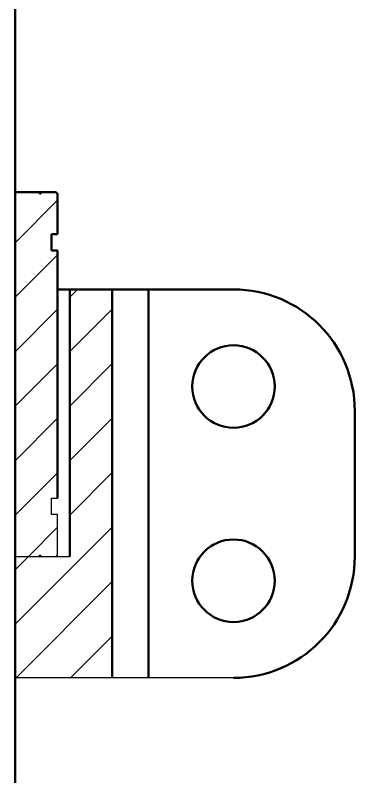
# Model space of a CAD drawing. Header units: millimetres. Extents: x 55 to 11032, y -227 to 3957.
# Drawn here: x 1702.3 to 1730.3, y 3504.5 to 3567.2 of the extents above; entities that cross this region are included whole.
import ezdxf

# ---------------------------------------------------------------- set-up
doc = ezdxf.new("R2010")
doc.units = ezdxf.units.MM
doc.header["$LTSCALE"] = 0.7
doc.layers.get('0').update_dxf_attribs({"color": 255})
doc.layers.add('CON', color=7, linetype='Continuous', lineweight=50)
pattern_1 = [(45, (-146.9846, 2835.2312), (-2.245064, 2.245064), [])]

msp = doc.modelspace()

# ---------------------------------------------------------------- hatches: boundary and pattern name
at = {"linetype": 'Continuous', "lineweight": 18}
h = msp.add_hatch(dxfattribs=at)
h.set_pattern_fill('ANSI31', style=0)
h.set_pattern_definition(pattern_1)
edge = h.paths.add_edge_path(flags=0)
edge.add_line((1705.766, 3527.432), (1705.766, 3547.832))
edge.add_line((1705.766, 3547.832), (1705.266, 3547.832))
edge.add_line((1705.266, 3547.832), (1705.266, 3549.182))
edge.add_line((1705.266, 3549.182), (1705.766, 3549.182))
edge.add_line((1705.766, 3549.182), (1705.766, 3552.432))
edge.add_arc((1705.566, 3552.432), 0.2, 0, 90)
edge.add_line((1705.566, 3552.632), (1704.366, 3552.632))
edge.add_line((1704.366, 3552.632), (1704.366, 3552.532))
edge.add_line((1704.366, 3552.532), (1704.266, 3552.532))
edge.add_line((1704.266, 3552.532), (1704.266, 3552.632))
edge.add_line((1704.266, 3552.632), (1702.266, 3552.632))
edge.add_line((1702.266, 3552.632), (1702.266, 3522.632))
edge.add_line((1702.266, 3522.632), (1704.266, 3522.632))
edge.add_line((1704.266, 3522.632), (1704.266, 3522.732))
edge.add_line((1704.266, 3522.732), (1704.366, 3522.732))
edge.add_line((1704.366, 3522.732), (1704.366, 3522.632))
edge.add_line((1704.366, 3522.632), (1705.566, 3522.632))
edge.add_arc((1705.566, 3522.832), 0.2, 270, 360)
edge.add_line((1705.766, 3522.832), (1705.766, 3526.082))
edge.add_line((1705.766, 3526.082), (1705.266, 3526.082))
edge.add_line((1705.266, 3526.082), (1705.266, 3527.432))
edge.add_line((1705.266, 3527.432), (1705.766, 3527.432))
h = msp.add_hatch(dxfattribs=at)
h.set_pattern_fill('ANSI31', style=0)
h.set_pattern_definition(pattern_1)
h.paths.add_polyline_path([(1710.266, 3512.632), (1710.266, 3544.632), (1706.766, 3544.632), (1706.766, 3522.632), (1702.266, 3522.632), (1702.266, 3512.632)], flags=0)

# ---------------------------------------------------------------- linework, layer by layer
at = {"color": 7, "linetype": 'Continuous', "lineweight": 25}
for p, q in [((1702.266, 3522.632), (1702.266, 3552.632)), ((1705.266, 3526.082), (1705.266, 3527.432)), ((1705.266, 3527.432), (1705.766, 3527.432)), ((1705.766, 3526.082), (1705.266, 3526.082)), ((1705.766, 3522.832), (1705.766, 3526.082)), ((1702.266, 3522.632), (1704.266, 3522.632)), ((1702.266, 3512.632), (1702.266, 3522.632)), ((1702.266, 3522.632), (1706.766, 3522.632)), ((1704.266, 3522.632), (1704.266, 3522.732)), ((1704.266, 3522.732), (1704.366, 3522.732)), ((1704.366, 3522.632), (1704.366, 3522.732)), ((1704.366, 3522.632), (1705.566, 3522.632)), ((1710.266, 3512.632), (1702.266, 3512.632)), ((1713.266, 3512.632), (1710.266, 3512.632)), ((1720.266, 3512.632), (1713.266, 3512.632))]:
    msp.add_line(p, q, dxfattribs=at)
msp.add_arc((1705.566, 3522.832), 0.2, 270, 360, dxfattribs=at)
at = {"layer": 'CON'}
for p, q in [((1702.266, 3628.632), (1702.266, 3425.632)), ((1704.266, 3552.632), (1702.266, 3552.632)), ((1704.366, 3552.632), (1704.266, 3552.632)), ((1704.266, 3552.532), (1704.266, 3552.632)), ((1704.366, 3552.532), (1704.266, 3552.532)), ((1704.366, 3552.532), (1704.366, 3552.632)), ((1705.566, 3552.632), (1704.366, 3552.632)), ((1705.766, 3549.182), (1705.766, 3552.432)), ((1705.266, 3547.832), (1705.266, 3549.182)), ((1705.266, 3549.182), (1705.766, 3549.182)), ((1705.766, 3547.832), (1705.266, 3547.832)), ((1705.766, 3527.432), (1705.766, 3547.832)), ((1705.766, 3544.632), (1706.766, 3544.632)), ((1706.766, 3522.632), (1706.766, 3544.632)), ((1710.266, 3544.632), (1706.766, 3544.632)), ((1710.266, 3544.632), (1710.266, 3512.632)), ((1710.266, 3544.632), (1713.266, 3544.632)), ((1713.266, 3544.632), (1713.266, 3512.632)), ((1713.266, 3544.632), (1720.266, 3544.632)), ((1730.266, 3522.632), (1730.266, 3534.632))]:
    msp.add_line(p, q, dxfattribs=at)
for centre in [(1720.266, 3536.632), (1720.266, 3520.632)]:
    msp.add_circle(centre, 3.4, dxfattribs=at)
for centre, radius, start, end in [((1705.566, 3552.432), 0.2, 0, 90), ((1720.266, 3534.632), 10, 0, 90), ((1720.266, 3522.632), 10, 270, 0)]:
    msp.add_arc(centre, radius, start, end, dxfattribs=at)

doc.saveas('drawing.dxf')
